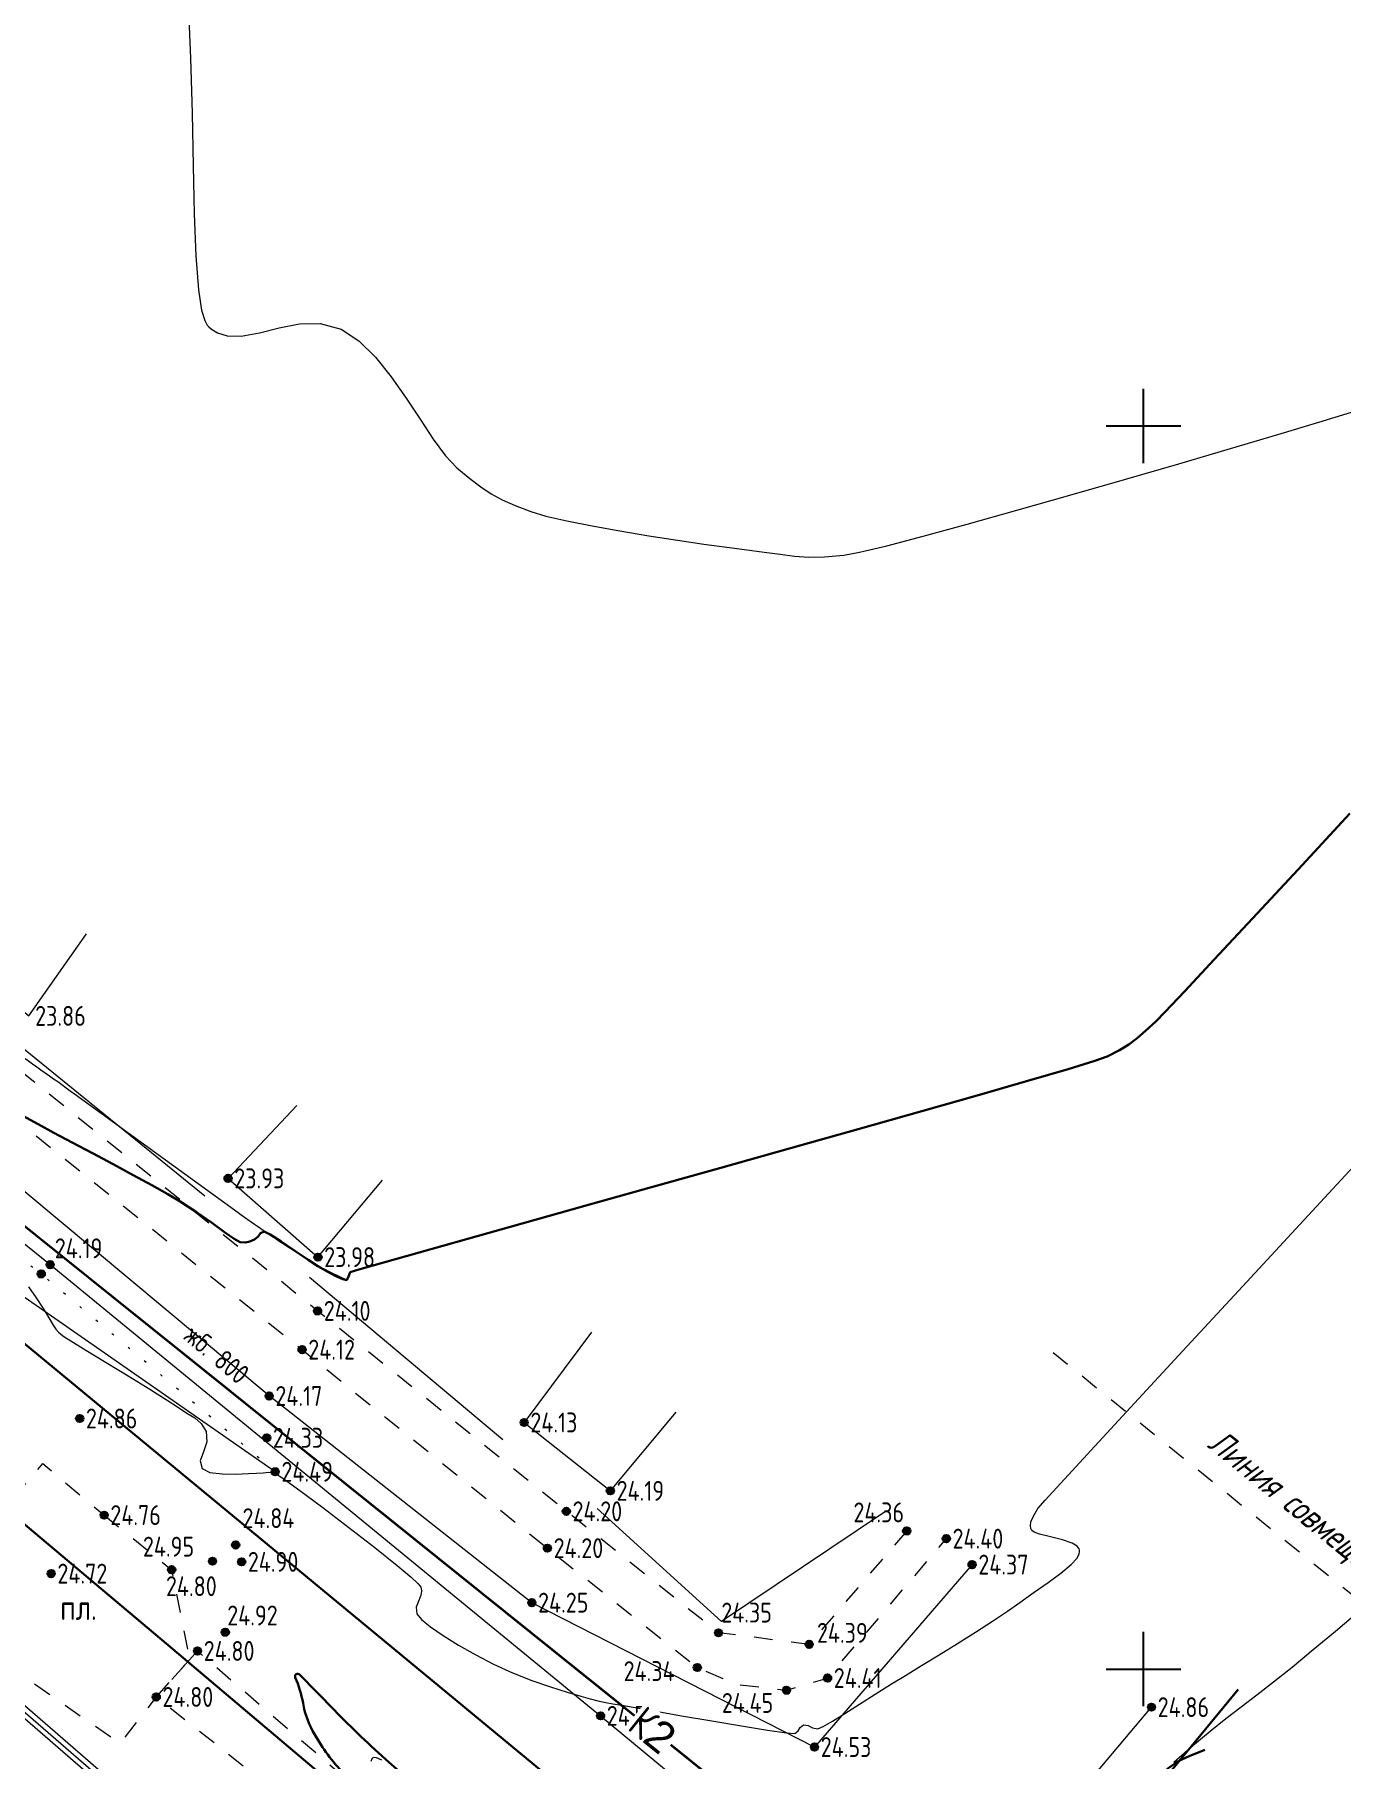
# Model space of a CAD drawing. Header units: metres. Extents: x 2491 to 4492, y 1184 to 2058.
# Drawn here: x 2897.4 to 2950, y 1402.6 to 1472 of the extents above; entities that cross this region are included whole.
import ezdxf

# ---------------------------------------------------------------- set-up
doc = ezdxf.new("R2010")
doc.units = ezdxf.units.M
for name, pattern in [('g5_01_5x1_5', [1.5, 0.75, -0.75]), ('g5_366', [0.85, 0.1, -0.75]), ('осеваяX2', [4, 2.5, -0.5, 0.5, -0.5])]:
    doc.linetypes.add(name, pattern=pattern)
for name, color, linetype, transparency in [('02_Сетка', 7, 'Continuous', 0.6), ('03_Здания и строения', 7, 'Continuous', 0.6), ('10_Границы покрытий и угодий', 7, 'Continuous', 0.6), ('12_Рельеф', 7, 'Continuous', 0.6), ('13_Растительность', 7, 'Continuous', 0.6), ('14_Ограждения', 7, 'Continuous', 0.6), ('19_Горизонтали', 7, 'Continuous', 0.6), ('30_Канализация', 7, 'Continuous', 0.6), ('32_Теплосеть', 7, 'Continuous', 0.6), ('61_Отметки высоты поверхности', 7, 'Continuous', 0.6)]:
    doc.layers.add(name, color=color, linetype=linetype, transparency=transparency)
doc.layers.add('rastr', color=7, linetype='Continuous')
for name, color, linetype, lineweight in [('Сети_Горизонтали.Вспомогательные', 1, 'Continuous', 9), ('Сети_Горизонтали.Основные', 1, 'Continuous', 30), ('Сети_К2', 40, 'Continuous', 30), ('Сети_К2.Метки', 40, 'Continuous', 30), ('Сети_Трасса', 1, 'осеваяX2', 30)]:
    doc.layers.add(name, color=color, linetype=linetype, lineweight=lineweight)
doc.styles.add('LIKE11', font='GOST_0.TTF')
doc.styles.add('LIKE17', font='GOST_0.TTF')
doc.styles.add('Line_GUGK', font='GOST_0.TTF')
doc.styles.get("Standard").update_dxf_attribs({"font": 'GOST_0.TTF'})
doc.linetypes.add('g5_084a', pattern='A,0.001,[18,GUGK_2005.shx,S=2.5,R=180,X=0,Y=0],0.5,[18,GUGK_2005.shx,S=6,R=180,X=0,Y=0],0.5', length=1.001)
doc.linetypes.add('g5_121_t', pattern='A,4,-0.4,["Т",Line_GUGK,S=1,R=0,X=0,Y=-0.5],-1.2,12', length=17.6)
doc.linetypes.add('g5_122_kl', pattern='A,1,-1,1.5,-0.4,["Кл",Line_GUGK,S=1,R=0,X=0,Y=-0.5],-2.4,1.5,-1,4,-1,4,-1,3', length=21.8)
doc.linetypes.add('g5_122_t', pattern='A,1,-1,1.5,-0.4,["Т",Line_GUGK,S=1,R=0,X=0,Y=-0.5],-1.5,1.5,-1,4,-1,4,-1,3', length=20.9)
doc.linetypes.add('g5_386_4', pattern='A,0,-3.5,[23,GUGK_2005.shx,S=1,R=0,X=3,Y=0],-3.5', length=7)
doc.linetypes.add('g5_397_1', pattern='A,0,-0.625,[39,GUGK_2005.shx,S=0.5,R=0,X=0.5,Y=0],-1.25,[24,GUGK_2005.shx,S=0.5,R=0,X=0.5,Y=0],-0.625', length=2.5)
doc.linetypes.add('g5_472', pattern='A,0,-4,[25,GUGK_2005.shx,S=0.4,R=0,X=0,Y=-0.2],0', length=4)
doc.linetypes.add('g5_474_1a', pattern='A,1,-0.25,[28,GUGK_2005.shx,S=1,R=0,X=0,Y=0],-0.25,1', length=2.5)

# ---------------------------------------------------------------- blocks, each defined once
blk = doc.blocks.new('g5_012')
at = {"color": 92}
for points in [[(0, -1.5), (0, 1.5)], [(-1.5, 0), (1.5, 0)]]:
    blk.add_lwpolyline(points, dxfattribs=at)
blk = doc.blocks.new('g5_330')
blk.add_hatch(color=0).paths.add_polyline_path([(0.15, 0, 1), (-0.15, 0, 1)])
at = {"color": 0}
blk.add_circle((0, 0), 0.15, dxfattribs=at)

msp = doc.modelspace()

# ---------------------------------------------------------------- linework, layer by layer
at = {"layer": '03_Здания и строения', "color": 7, "linetype": 'Continuous', "lineweight": 20, "flags": 128}
for points in [[(2896.082, 1438.559), (2893.686, 1435.423), (2897.192, 1432.536), (2899.502, 1435.835)], [(2907.974, 1428.932), (2905.203, 1426), (2908.82, 1422.833), (2911.415, 1425.926)], [(2919.818, 1419.819), (2917.114, 1416.182), (2920.582, 1413.433), (2923.235, 1416.595)]]:
    msp.add_lwpolyline(points, dxfattribs=at)
at = {"layer": '10_Границы покрытий и угодий', "color": 7, "linetype": 'g5_01_5x1_5', "lineweight": 20, "flags": 128}
for points in [[(2861.279, 1470.334), (2858.967, 1466.768), (2858.302, 1464.167), (2858.54, 1461.593), (2859.795, 1458.656), (2861.981, 1456.376), (2872.08, 1448.123), (2883.343, 1439.061), (2893.862, 1430.618), (2908.18, 1419.111), (2918.049, 1411.127), (2924.079, 1406.326), (2925.648, 1405.651), (2927.665, 1405.411), (2929.32, 1405.902), (2934.098, 1411.51)], [(2932.503, 1411.82), (2928.577, 1407.258), (2924.93, 1407.722), (2918.811, 1412.608), (2908.804, 1420.67), (2894.52, 1432.199), (2884.456, 1440.309), (2873.037, 1449.49), (2863.083, 1457.475), (2861.02, 1459.645), (2860.019, 1462.036), (2859.886, 1464.361), (2860.611, 1466.727), (2862.478, 1469.322)], [(2900.218, 1412.456), (2902.933, 1410.259), (2903.654, 1406.636), (2902.314, 1405.142), (2900.847, 1403.274), (2892.866, 1408.799), (2896.641, 1413.226), (2897.755, 1414.527), (2900.218, 1412.456)], [(2903.654, 1406.636), (2903.973, 1406.992), (2911.631, 1400.401), (2918.553, 1394.511), (2917.766, 1393.458), (2916.793, 1392.229), (2908.124, 1400.515), (2902.314, 1405.142), (2903.654, 1406.636)]]:
    msp.add_lwpolyline(points, dxfattribs=at)
at = {"layer": '10_Границы покрытий и угодий', "color": 7, "linetype": 'g5_366', "lineweight": 20, "flags": 128}
msp.add_lwpolyline([(2907.099, 1414.2), (2897.687, 1422.157), (2887.255, 1429.93), (2873.627, 1439.574), (2868.477, 1443.963)], dxfattribs=at)
at = {"layer": '12_Рельеф', "color": 7, "linetype": 'g5_084a', "lineweight": 20, "flags": 128}
msp.add_lwpolyline([(2907.099, 1414.2), (2896.859, 1421.311), (2886.135, 1429.64), (2872.8, 1438.086), (2867.077, 1442.428)], dxfattribs=at)
at = {"layer": '13_Растительность', "color": 92, "linetype": 'g5_397_1', "lineweight": 20, "flags": 128}
for points in [[(2904.269, 1425.286), (2862.171, 1459.476), (2860.845, 1465.459), (2863.234, 1468.87)], [(2916.258, 1415.483), (2908.477, 1422.012)], [(2931.609, 1412.578), (2925.048, 1408.181), (2920.054, 1412.72)]]:
    msp.add_lwpolyline(points, dxfattribs=at)
at = {"layer": '13_Растительность', "color": 92, "linetype": 'g5_386_4', "lineweight": 20, "flags": 128}
msp.add_lwpolyline([(2935.134, 1410.465), (2928.794, 1403.126), (2917.424, 1408.934), (2906.856, 1417.247), (2892.793, 1428.988), (2882.041, 1437.709), (2871.423, 1446.542), (2852.892, 1459.915)], dxfattribs=at)
at = {"layer": '14_Ограждения', "color": 7, "linetype": 'g5_474_1a', "lineweight": 20, "flags": 128}
msp.add_lwpolyline([(2856.498, 1469.852), (2849.887, 1462.233), (2857.687, 1455.656), (2868.671, 1446.707), (2887.938, 1430.69), (2898.045, 1422.53), (2920.188, 1404.382), (2933.069, 1393.707), (2942.35, 1404.731)], dxfattribs=at)
at = {"layer": '14_Ограждения', "color": 7, "linetype": 'Continuous', "lineweight": 20, "flags": 128}
for points in [[(2853.306, 1441.331), (2865.779, 1431.367), (2935.065, 1371.261)], [(2853.556, 1441.643), (2866.035, 1431.675), (2935.327, 1371.563)]]:
    msp.add_lwpolyline(points, dxfattribs=at)
at = {"layer": '14_Ограждения', "color": 7, "linetype": 'g5_472', "lineweight": 20, "flags": 128}
msp.add_lwpolyline([(2853.431, 1441.487), (2865.907, 1431.521), (2935.196, 1371.412)], dxfattribs=at)
at = {"layer": '19_Горизонтали', "color": 32, "linetype": 'Continuous', "lineweight": 20, "elevation": 24, "flags": 128}
msp.add_lwpolyline([(2909.974, 1421.908), (2909.395, 1422.187, -0.03034), (2908.277, 1422.814), (2907.733, 1423.164, -0.014009), (2905.604, 1424.619), (2899.021, 1429.393, 0.004843), (2896.323, 1431.31), (2895.267, 1432.045, -0.014732), (2894.677, 1432.482), (2894.677, 1432.482, -0.004276), (2894.103, 1432.942), (2886.94, 1438.784, -0.007875), (2885.489, 1440.005), (2885.06, 1440.379, 0.046587), (2884.448, 1440.818), (2884.448, 1440.818, -0.02714), (2883.817, 1441.234), (2877.244, 1446.107)], format="xyb", dxfattribs=at)
at = {"layer": '19_Горизонтали', "color": 32, "linetype": 'Continuous', "lineweight": 30, "elevation": 25, "flags": 128}
for points in [[(2915.98, 1396.7, 0.037316), (2915.947, 1396.734), (2912.808, 1399.454, -0.003524), (2910.517, 1401.468), (2910.122, 1401.821, -0.075671), (2908.867, 1403.335), (2908.68, 1403.647, -0.087863), (2908.237, 1404.808), (2908.22, 1404.893, 0.05191), (2907.907, 1405.929), (2907.907, 1405.929, -0.82746), (2908.077, 1406.042), (2909.478, 1404.609, 0.018388), (2911.676, 1402.519), (2912.726, 1401.592, 0.094824), (2912.923, 1401.475), (2912.923, 1401.475, -0.042856), (2913.134, 1401.378), (2918.506, 1398.328)], [(2920.239, 1397.771, 0.005629), (2920.55, 1397.716), (2921.594, 1397.543, -0.145001), (2923.269, 1396.728), (2923.269, 1396.728, 0.13461), (2924.937, 1395.875), (2929.496, 1394.925, 0.195998), (2935.642, 1396.054), (2935.685, 1396.082, 0.051041), (2940.863, 1400.191), (2942.76, 1402.04, -0.097929), (2943.868, 1402.762), (2944.493, 1403.013)]]:
    msp.add_lwpolyline(points, format="xyb", dxfattribs=at)
at = {"layer": '30_Канализация', "color": 42, "linetype": 'g5_122_kl', "lineweight": 30, "flags": 128}
msp.add_lwpolyline([(2573.205, 1770.447), (2565.789, 1625.953), (2660.178, 1571.132), (2816.617, 1488.592), (2949.954, 1381.6), (3024.481, 1321.008), (3045.266, 1304.235), (3096.516, 1320.248), (3183.384, 1424.575), (3235.906, 1417.46), (3257.899, 1413.341), (3277.77, 1408.372)], dxfattribs=at)
at = {"layer": '32_Теплосеть', "color": 5, "linetype": 'g5_121_t', "lineweight": 30, "flags": 128}
for points in [[(2867.364, 1443.913), (2895.337, 1420.729), (2934.021, 1388.772), (2937.446, 1385.951), (2966.84, 1361.665), (2979.859, 1351.099), (3000.431, 1334.251), (3012.956, 1324.178), (3022.936, 1315.939), (3041.34, 1303.305), (3059.732, 1324.383)], [(2937.446, 1385.951), (2945.885, 1396.418), (2941.459, 1400.118), (2945.835, 1405.444)]]:
    msp.add_lwpolyline(points, dxfattribs=at)
at = {"layer": '32_Теплосеть', "color": 5, "linetype": 'g5_122_t', "lineweight": 30, "flags": 128}
msp.add_lwpolyline([(2865.598, 1428.51), (2870.596, 1434.306), (2902.794, 1407.222), (2925.863, 1387.741), (2951.605, 1365.941), (2959.817, 1358.75), (2961.31, 1351.286)], dxfattribs=at)
at = {"layer": 'rastr', "color": 5, "linetype": 'g5_01_5x1_5', "lineweight": 20, "flags": 128}
msp.add_lwpolyline([(2938.393, 1418.995), (2999.164, 1369.815)], dxfattribs=at)
at = {"layer": 'Сети_Горизонтали.Вспомогательные', "color": 42, "linetype": 'Continuous', "lineweight": 9, "flags": 128}
for points, elevation in [([(2903.601, 1473.299), (2903.696, 1471.057), (2903.755, 1468.845), (2903.797, 1466.735), (2903.842, 1464.8), (2903.908, 1463.113), (2904.014, 1461.744), (2904.14, 1460.929), (2904.266, 1460.503), (2904.366, 1460.318), (2904.422, 1460.256), (2904.539, 1460.161), (2904.783, 1460.016), (2905.171, 1459.894), (2905.727, 1459.876), (2906.472, 1460.007), (2907.261, 1460.208), (2908.08, 1460.372), (2908.914, 1460.39), (2909.75, 1460.154), (2910.459, 1459.687), (2911.133, 1459.029), (2911.77, 1458.242), (2912.37, 1457.389), (2912.933, 1456.533), (2913.459, 1455.739), (2913.948, 1455.069), (2914.4, 1454.586), (2914.923, 1454.152), (2915.37, 1453.811), (2915.791, 1453.536), (2916.233, 1453.299), (2916.746, 1453.071), (2917.379, 1452.827), (2917.99, 1452.643), (2918.833, 1452.446), (2919.847, 1452.243), (2920.968, 1452.042), (2922.134, 1451.849), (2923.281, 1451.67), (2924.346, 1451.515), (2925.266, 1451.388), (2925.979, 1451.298), (2926.767, 1451.195), (2927.413, 1451.102), (2927.987, 1451.031), (2928.56, 1450.992), (2929.201, 1450.999), (2929.98, 1451.063), (2930.61, 1451.184), (2931.7, 1451.449), (2933.17, 1451.836), (2934.941, 1452.319), (2936.933, 1452.876), (2939.068, 1453.482), (2941.264, 1454.113), (2943.444, 1454.746), (2945.527, 1455.357), (2947.435, 1455.923), (2949.086, 1456.418), (2950.403, 1456.821)], 23.5), ([(2897.18, 1421.638), (2897.487, 1421.199), (2897.761, 1420.77), (2897.992, 1420.39), (2898.168, 1420.097), (2898.279, 1419.932), (2898.383, 1419.815), (2898.477, 1419.731), (2898.601, 1419.635), (2898.874, 1419.463), (2899.479, 1419.093), (2900.292, 1418.599), (2901.19, 1418.052), (2902.051, 1417.523), (2902.751, 1417.085), (2903.167, 1416.809), (2903.546, 1416.563), (2903.867, 1416.369), (2904.126, 1416.147), (2904.321, 1415.816), (2904.344, 1415.403), (2904.208, 1415.001), (2904.086, 1414.634), (2904.154, 1414.327), (2904.464, 1414.171), (2904.96, 1414.111), (2905.519, 1414.109), (2906.022, 1414.132), (2906.345, 1414.142), (2906.613, 1414.161), (2906.827, 1414.188), (2907.072, 1414.15), (2907.401, 1413.94), (2908.091, 1413.446), (2909.019, 1412.757), (2910.063, 1411.964), (2911.1, 1411.158), (2912.01, 1410.428), (2912.562, 1409.961), (2912.834, 1409.709), (2912.933, 1409.598), (2912.954, 1409.562), (2912.973, 1409.505), (2912.986, 1409.392), (2912.958, 1409.23), (2912.873, 1409.019), (2912.776, 1408.758), (2912.801, 1408.488), (2912.987, 1408.259), (2913.352, 1407.959), (2913.861, 1407.608), (2914.477, 1407.227), (2915.165, 1406.838), (2915.887, 1406.461), (2916.643, 1406.115), (2917.42, 1405.809), (2918.171, 1405.547), (2918.846, 1405.332), (2919.396, 1405.17), (2919.774, 1405.063), (2920.125, 1404.973), (2920.402, 1404.916), (2920.682, 1404.869), (2921.04, 1404.807), (2921.493, 1404.726), (2922.338, 1404.577), (2923.439, 1404.386), (2924.658, 1404.176), (2925.86, 1403.975), (2926.908, 1403.806), (2927.666, 1403.695), (2927.996, 1403.668), (2928.131, 1403.774), (2928.22, 1403.919), (2928.353, 1404.018), (2928.533, 1403.991), (2928.717, 1403.896), (2928.933, 1403.86), (2929.146, 1403.95), (2929.518, 1404.164), (2930.015, 1404.473), (2930.601, 1404.847), (2931.24, 1405.256), (2931.897, 1405.67), (2932.448, 1406.01), (2933.096, 1406.405), (2933.806, 1406.839), (2934.543, 1407.292), (2935.272, 1407.747), (2935.957, 1408.185), (2936.563, 1408.588), (2937.055, 1408.938), (2937.631, 1409.354), (2938.197, 1409.751), (2938.708, 1410.124), (2939.118, 1410.467), (2939.343, 1410.716), (2939.436, 1410.887), (2939.457, 1410.992), (2939.454, 1411.042), (2939.436, 1411.099), (2939.359, 1411.201), (2939.156, 1411.329), (2938.774, 1411.465), (2938.23, 1411.598), (2937.84, 1411.695), (2937.626, 1411.773), (2937.54, 1411.831), (2937.517, 1411.862), (2937.496, 1411.916), (2937.478, 1412.023), (2937.501, 1412.184), (2937.6, 1412.409), (2937.782, 1412.723), (2938.072, 1413.052), (2938.85, 1413.903), (2940.067, 1415.225), (2941.673, 1416.964), (2943.617, 1419.066), (2945.849, 1421.477), (2948.317, 1424.145), (2950.973, 1427.016)], 24.5), ([(2950.746, 1408.619), (2949.749, 1407.78), (2948.859, 1407.033), (2948.005, 1406.328), (2947.258, 1405.732), (2946.587, 1405.212), (2945.959, 1404.733), (2945.343, 1404.258), (2944.706, 1403.752), (2944.017, 1403.182), (2943.243, 1402.511)], 25), ([(2911.389, 1402.597), (2911.17, 1402.693), (2911.065, 1402.703), (2911.027, 1402.688), (2910.991, 1402.653), (2910.944, 1402.544)], 25)]:
    msp.add_lwpolyline(points, dxfattribs=dict(at, elevation=elevation))
at = {"layer": 'Сети_Горизонтали.Основные', "color": 40, "linetype": 'Continuous', "lineweight": 30, "elevation": 24, "flags": 128}
msp.add_lwpolyline([(2896.805, 1428.59), (2897.564, 1428.179), (2898.196, 1427.838), (2898.937, 1427.442), (2899.744, 1427.012), (2900.574, 1426.568), (2901.386, 1426.131), (2902.135, 1425.722), (2902.781, 1425.361), (2903.281, 1425.068), (2903.931, 1424.647), (2904.535, 1424.221), (2905.054, 1423.843), (2905.451, 1423.566), (2905.686, 1423.441), (2905.899, 1423.423), (2906.083, 1423.46), (2906.267, 1423.537), (2906.413, 1423.659), (2906.513, 1423.792), (2906.648, 1423.862), (2906.894, 1423.748), (2907.345, 1423.456), (2907.89, 1423.081), (2908.418, 1422.72), (2908.817, 1422.467), (2909.193, 1422.257), (2909.543, 1422.069), (2909.819, 1421.94), (2909.974, 1421.908), (2910.044, 1422.048), (2910.119, 1422.229), (2910.468, 1422.337), (2911.419, 1422.609), (2912.887, 1423.024), (2914.788, 1423.558), (2917.038, 1424.188), (2919.55, 1424.891), (2922.242, 1425.645), (2925.029, 1426.425), (2927.825, 1427.211), (2930.546, 1427.977), (2933.108, 1428.702), (2935.427, 1429.362), (2937.417, 1429.935), (2938.994, 1430.397), (2940.074, 1430.726), (2940.571, 1430.898), (2941.064, 1431.155), (2941.442, 1431.392), (2941.77, 1431.642), (2942.112, 1431.939), (2942.53, 1432.315), (2942.887, 1432.68), (2943.686, 1433.526), (2944.878, 1434.8), (2946.415, 1436.451), (2948.247, 1438.426), (2950.327, 1440.673)], dxfattribs=at)
at = {"layer": 'Сети_К2', "color": 40, "linetype": 'Continuous', "lineweight": 30}
msp.add_line((2949.369, 1382.069), (2895.196, 1425.538), dxfattribs=at)
at = {"layer": 'Сети_Трасса', "color": 1, "linetype": 'осеваяX2', "lineweight": 30, "ltscale": 5, "flags": 128}
msp.add_lwpolyline([(3045.266, 1304.235), (3024.481, 1321.008), (2949.954, 1381.6), (2816.617, 1488.592), (2738.008, 1530.067), (2660.178, 1571.132), (2652.262, 1575.729), (2565.789, 1625.953)], dxfattribs=at)

# ---------------------------------------------------------------- block references
at = {"layer": '02_Сетка', "color": 92, "linetype": 'Continuous', "lineweight": 15, "ltscale": 0.5}
for p in [(2942.029, 1456.265), (2942.029, 1406.265)]:
    msp.add_blockref('g5_012', p, dxfattribs=at)
at = {"layer": '61_Отметки высоты поверхности', "color": 7, "linetype": 'Continuous', "lineweight": 20}
for p in [(2905.203, 1426, 23.931), (2898.045, 1422.53, 24.188), (2908.82, 1422.833, 23.979), (2897.687, 1422.157, 24.28), (2908.804, 1420.67, 24.103), (2908.18, 1419.111, 24.124), (2906.856, 1417.247, 24.167), (2899.234, 1416.342, 24.855), (2917.114, 1416.182, 24.13), (2906.757, 1415.565, 24.33), (2907.099, 1414.2, 24.494), (2920.582, 1413.433, 24.187), (2918.811, 1412.608, 24.201), (2900.218, 1412.456, 24.757), (2905.509, 1411.256, 24.845), (2932.503, 1411.82, 24.362), (2934.098, 1411.51, 24.402), (2904.578, 1410.601, 24.952), (2905.748, 1410.575, 24.903), (2918.049, 1411.127, 24.2), (2935.134, 1410.465, 24.369), (2898.088, 1410.102, 24.724), (2902.933, 1410.259, 24.803), (2917.424, 1408.934, 24.25), (2905.09, 1407.744, 24.917), (2924.93, 1407.722, 24.35), (2903.973, 1406.992, 24.802), (2928.577, 1407.258, 24.386), (2924.079, 1406.326, 24.343), (2929.32, 1405.902, 24.411), (2902.314, 1405.142, 24.795), (2927.665, 1405.411, 24.45), (2920.188, 1404.382, 24.544), (2942.35, 1404.731, 24.861), (2928.794, 1403.126, 24.532)]:
    msp.add_blockref('g5_330', p, dxfattribs=at)

# ---------------------------------------------------------------- texts
at = {"layer": '10_Границы покрытий и угодий', "color": 7, "linetype": 'Continuous', "lineweight": 15, "style": 'LIKE11'}
msp.add_text('пл.', height=1, dxfattribs=at).set_placement((2898.449, 1408.24))
at = {"layer": '30_Канализация', "color": 42, "linetype": 'Continuous', "lineweight": 20, "style": 'LIKE11'}
msp.add_text('жб. 800', height=0.8, rotation=319.94898, dxfattribs=at).set_placement((2903.375, 1419.556, 12.164))
at = {"layer": '61_Отметки высоты поверхности', "color": 7, "linetype": 'Continuous', "lineweight": 15, "ltscale": 0.5, "style": 'LIKE17'}
for s, p in [('23.86', (2897.442, 1432.136)), ('23.93', (2905.453, 1425.6)), ('24.19', (2898.233, 1422.788)), ('23.98', (2909.07, 1422.433)), ('24.10', (2909.054, 1420.27)), ('24.12', (2908.43, 1418.711)), ('24.17', (2907.106, 1416.847)), ('24.86', (2899.484, 1415.942)), ('24.13', (2917.364, 1415.782)), ('24.33', (2907.007, 1415.165)), ('24.49', (2907.349, 1413.8)), ('24.19', (2920.832, 1413.033)), ('24.76', (2900.468, 1412.056)), ('24.84', (2905.783, 1411.934)), ('24.20', (2919.061, 1412.208)), ('24.36', (2930.361, 1412.165)), ('24.95', (2901.778, 1410.787)), ('24.20', (2918.299, 1410.727)), ('24.40', (2934.348, 1411.11)), ('24.90', (2905.998, 1410.175)), ('24.37', (2935.384, 1410.065)), ('24.72', (2898.338, 1409.702)), ('24.80', (2902.704, 1409.197)), ('24.25', (2917.674, 1408.534)), ('24.92', (2905.17, 1408.02)), ('24.35', (2925.044, 1408.135)), ('24.39', (2928.893, 1407.32)), ('24.80', (2904.223, 1406.592)), ('24.34', (2921.115, 1405.78)), ('24.41', (2929.57, 1405.502)), ('24.80', (2902.564, 1404.742)), ('24.45', (2925.066, 1404.501)), ('24.86', (2942.6, 1404.331)), ('24.54', (2920.438, 1403.982)), ('24.53', (2929.044, 1402.726))]:
    msp.add_text(s, height=0.8, dxfattribs=at).set_placement(p)
at = {"layer": 'rastr', "color": 5, "linetype": 'Continuous', "lineweight": 15, "oblique": 15}
msp.add_text('Линия совмещения', height=1, rotation=320.9952, dxfattribs=at).set_placement((2944.558, 1415.216))

# ---------------------------------------------------------------- next in the draw order: texts
at = {"layer": 'Сети_К2.Метки', "color": 40, "linetype": 'Continuous', "lineweight": 30, "insert": (2922.283, 1403.804, 21.919), "char_height": 1.25, "width": 1.60931, "attachment_point": 5, "rotation": 321.25579, "bg_fill": 3, "box_fill_scale": 1.1, "bg_fill_color": 256, "bg_fill_true_color": 13158600, "bg_fill_transparency": 0}
msp.add_mtext('К{\\fArial|b0|i0|c204|p34;2}', dxfattribs=at)

doc.saveas('drawing.dxf')
